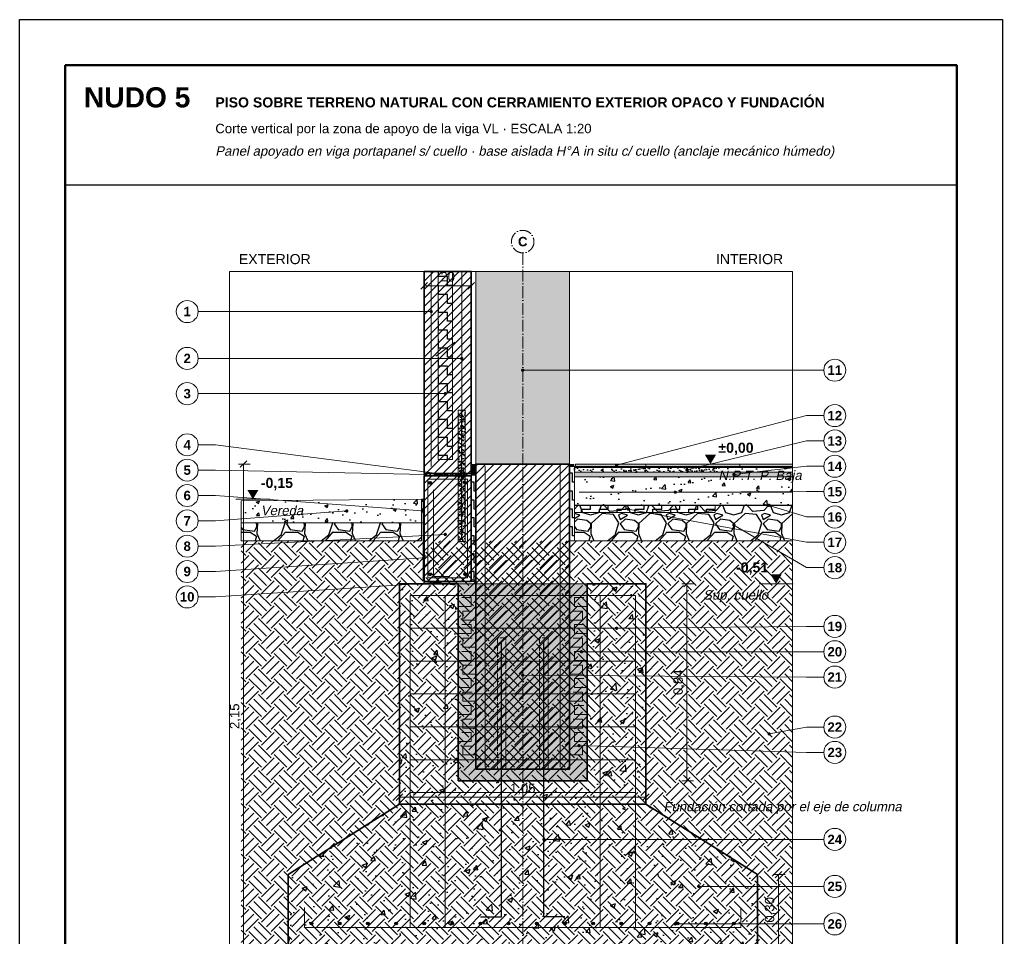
# Model space of a CAD drawing. Header units: millimetres. Extents: x 6 to 4194, y 6 to 5934.
# Drawn here: x 6 to 4194, y 2018 to 5934 of the extents above; entities that cross this region are included whole.
import ezdxf
from ezdxf.enums import TextEntityAlignment as Align

# ---------------------------------------------------------------- set-up
doc = ezdxf.new("R2010")
doc.units = ezdxf.units.MM
doc.header["$LTSCALE"] = 20
doc.linetypes.add('DASHDOT', pattern=[3.556, 2.54, -0.508, 0, -0.508])
doc.linetypes.add('DASHED', pattern=[1.524, 1.27, -0.254])
for name, color, linetype in [('A-AISLACION-EPS', 50, 'Continuous'), ('A-ARMADURAS', 14, 'Continuous'), ('A-BARRERAS-MEMBRANAS', 7, 'Continuous'), ('A-CONTORNOS', 7, 'Continuous'), ('A-GROUT', 251, 'Continuous'), ('A-HORMIGON-INSITU', 33, 'Continuous'), ('A-HORMIGON-PREMOLDEADO', 8, 'Continuous'), ('A-HORMIGON-SIMPLE', 9, 'Continuous'), ('A-MORTERO-CARPETAS', 252, 'Continuous'), ('A-NEOPRENO-SELLADORES', 7, 'Continuous'), ('A-PROYECCION-OCULTO', 8, 'DASHED'), ('A-SOLADOS', 31, 'Continuous'), ('A-TERRENO', 32, 'Continuous'), ('A-TOSCA', 42, 'Continuous'), ('A-VISTA', 8, 'Continuous'), ('X-COTAS', 3, 'Continuous'), ('X-EJES', 1, 'DASHDOT'), ('X-MARCO', 7, 'Continuous'), ('X-NIVELES', 7, 'Continuous'), ('X-REFERENCIAS', 1, 'Continuous'), ('X-TEXTOS', 7, 'Continuous')]:
    doc.layers.add(name, color=color, linetype=linetype)
doc.styles.add('ARIAL', font='arial.ttf')
doc.styles.add('ARIAL-B', font='arialbd.ttf')

msp = doc.modelspace()

# ---------------------------------------------------------------- hatches: boundary and pattern name
at = {"layer": 'A-AISLACION-EPS'}
h = msp.add_hatch(dxfattribs=at)
h.set_pattern_fill('ZIGZAG', color=256, scale=6, angle=90)
h.paths.add_polyline_path([(1790, 4860), (1790, 4060), (1850, 4060), (1850, 4860)])
h = msp.add_hatch(dxfattribs=at)
h.set_pattern_fill('ZIGZAG', color=256, scale=6, angle=90)
h.paths.add_polyline_path([(1930, 3713), (1950, 3713), (1950, 4030), (1930, 4030)])
h = msp.add_hatch(dxfattribs=at)
h.set_pattern_fill('ZIGZAG', color=256, scale=6, angle=90)
h.paths.add_polyline_path([(2350, 3713), (2370, 3713), (2370, 4030), (2350, 4030)])
h = msp.add_hatch(dxfattribs=at)
h.set_pattern_fill('ZIGZAG', color=256, scale=6, angle=90)
h.paths.add_polyline_path([(1718, 3790), (1726, 3790), (1726, 3890), (1718, 3890)])
h = msp.add_hatch(dxfattribs=at)
h.set_pattern_fill('ZIGZAG', color=256, scale=6)
h.paths.add_polyline_path([(2370, 3833), (2970, 3833), (2970, 3863), (2370, 3863)])
h = msp.add_hatch(dxfattribs=at)
h.set_pattern_fill('ZIGZAG', color=256, scale=6, angle=90)
h.paths.add_polyline_path([(1930, 3540), (1950, 3540), (1950, 3713), (1930, 3713)])
at = {"layer": 'A-ARMADURAS'}
h = msp.add_hatch(color=256, dxfattribs=at)
h.dxf.hatch_style = 1
h.paths.add_polyline_path([(1761, 3960), (1760.7, 3961.9), (1759.9, 3963.5), (1758.5, 3964.9), (1756.9, 3965.7), (1755, 3966), (1753.1, 3965.7), (1751.5, 3964.9), (1750.1, 3963.5), (1749.3, 3961.9), (1749, 3960), (1749.3, 3958.1), (1750.1, 3956.5), (1751.5, 3955.1), (1753.1, 3954.3), (1755, 3954), (1756.9, 3954.3), (1758.5, 3955.1), (1759.9, 3956.5), (1760.7, 3958.1)])
h = msp.add_hatch(color=256, dxfattribs=at)
h.dxf.hatch_style = 1
h.paths.add_polyline_path([(1911, 3960), (1910.7, 3961.9), (1909.9, 3963.5), (1908.5, 3964.9), (1906.9, 3965.7), (1905, 3966), (1903.1, 3965.7), (1901.5, 3964.9), (1900.1, 3963.5), (1899.3, 3961.9), (1899, 3960), (1899.3, 3958.1), (1900.1, 3956.5), (1901.5, 3955.1), (1903.1, 3954.3), (1905, 3954), (1906.9, 3954.3), (1908.5, 3955.1), (1909.9, 3956.5), (1910.7, 3958.1)])
h = msp.add_hatch(color=256, dxfattribs=at)
h.dxf.hatch_style = 1
h.paths.add_polyline_path([(1761, 3570), (1760.7, 3571.9), (1759.9, 3573.5), (1758.5, 3574.9), (1756.9, 3575.7), (1755, 3576), (1753.1, 3575.7), (1751.5, 3574.9), (1750.1, 3573.5), (1749.3, 3571.9), (1749, 3570), (1749.3, 3568.1), (1750.1, 3566.5), (1751.5, 3565.1), (1753.1, 3564.3), (1755, 3564), (1756.9, 3564.3), (1758.5, 3565.1), (1759.9, 3566.5), (1760.7, 3568.1)])
h = msp.add_hatch(color=256, dxfattribs=at)
h.dxf.hatch_style = 1
h.paths.add_polyline_path([(1911, 3570), (1910.7, 3571.9), (1909.9, 3573.5), (1908.5, 3574.9), (1906.9, 3575.7), (1905, 3576), (1903.1, 3575.7), (1901.5, 3574.9), (1900.1, 3573.5), (1899.3, 3571.9), (1899, 3570), (1899.3, 3568.1), (1900.1, 3566.5), (1901.5, 3565.1), (1903.1, 3564.3), (1905, 3564), (1906.9, 3564.3), (1908.5, 3565.1), (1909.9, 3566.5), (1910.7, 3568.1)])
h = msp.add_hatch(color=256, dxfattribs=at)
h.dxf.hatch_style = 1
h.paths.add_polyline_path([(1255.6, 2082), (1255.3, 2083.7), (1254.5, 2085.3), (1253.3, 2086.5), (1251.7, 2087.3), (1250, 2087.6), (1248.3, 2087.3), (1246.7, 2086.5), (1245.5, 2085.3), (1244.7, 2083.7), (1244.4, 2082), (1244.7, 2080.3), (1245.5, 2078.7), (1246.7, 2077.5), (1248.3, 2076.7), (1250, 2076.4), (1251.7, 2076.7), (1253.3, 2077.5), (1254.5, 2078.7), (1255.3, 2080.3)])
h = msp.add_hatch(color=256, dxfattribs=at)
h.dxf.hatch_style = 1
h.paths.add_polyline_path([(1375.6, 2082), (1375.3, 2083.7), (1374.5, 2085.3), (1373.3, 2086.5), (1371.7, 2087.3), (1370, 2087.6), (1368.3, 2087.3), (1366.7, 2086.5), (1365.5, 2085.3), (1364.7, 2083.7), (1364.4, 2082), (1364.7, 2080.3), (1365.5, 2078.7), (1366.7, 2077.5), (1368.3, 2076.7), (1370, 2076.4), (1371.7, 2076.7), (1373.3, 2077.5), (1374.5, 2078.7), (1375.3, 2080.3)])
h = msp.add_hatch(color=256, dxfattribs=at)
h.dxf.hatch_style = 1
h.paths.add_polyline_path([(1495.6, 2082), (1495.3, 2083.7), (1494.5, 2085.3), (1493.3, 2086.5), (1491.7, 2087.3), (1490, 2087.6), (1488.3, 2087.3), (1486.7, 2086.5), (1485.5, 2085.3), (1484.7, 2083.7), (1484.4, 2082), (1484.7, 2080.3), (1485.5, 2078.7), (1486.7, 2077.5), (1488.3, 2076.7), (1490, 2076.4), (1491.7, 2076.7), (1493.3, 2077.5), (1494.5, 2078.7), (1495.3, 2080.3)])
h = msp.add_hatch(color=256, dxfattribs=at)
h.dxf.hatch_style = 1
h.paths.add_polyline_path([(1615.6, 2082), (1615.3, 2083.7), (1614.5, 2085.3), (1613.3, 2086.5), (1611.7, 2087.3), (1610, 2087.6), (1608.3, 2087.3), (1606.7, 2086.5), (1605.5, 2085.3), (1604.7, 2083.7), (1604.4, 2082), (1604.7, 2080.3), (1605.5, 2078.7), (1606.7, 2077.5), (1608.3, 2076.7), (1610, 2076.4), (1611.7, 2076.7), (1613.3, 2077.5), (1614.5, 2078.7), (1615.3, 2080.3)])
h = msp.add_hatch(color=256, dxfattribs=at)
h.dxf.hatch_style = 1
h.paths.add_polyline_path([(1735.6, 2082), (1735.3, 2083.7), (1734.5, 2085.3), (1733.3, 2086.5), (1731.7, 2087.3), (1730, 2087.6), (1728.3, 2087.3), (1726.7, 2086.5), (1725.5, 2085.3), (1724.7, 2083.7), (1724.4, 2082), (1724.7, 2080.3), (1725.5, 2078.7), (1726.7, 2077.5), (1728.3, 2076.7), (1730, 2076.4), (1731.7, 2076.7), (1733.3, 2077.5), (1734.5, 2078.7), (1735.3, 2080.3)])
h = msp.add_hatch(color=256, dxfattribs=at)
h.dxf.hatch_style = 1
h.paths.add_polyline_path([(1855.6, 2082), (1855.3, 2083.7), (1854.5, 2085.3), (1853.3, 2086.5), (1851.7, 2087.3), (1850, 2087.6), (1848.3, 2087.3), (1846.7, 2086.5), (1845.5, 2085.3), (1844.7, 2083.7), (1844.4, 2082), (1844.7, 2080.3), (1845.5, 2078.7), (1846.7, 2077.5), (1848.3, 2076.7), (1850, 2076.4), (1851.7, 2076.7), (1853.3, 2077.5), (1854.5, 2078.7), (1855.3, 2080.3)])
h = msp.add_hatch(color=256, dxfattribs=at)
h.dxf.hatch_style = 1
h.paths.add_polyline_path([(1975.6, 2082), (1975.3, 2083.7), (1974.5, 2085.3), (1973.3, 2086.5), (1971.7, 2087.3), (1970, 2087.6), (1968.3, 2087.3), (1966.7, 2086.5), (1965.5, 2085.3), (1964.7, 2083.7), (1964.4, 2082), (1964.7, 2080.3), (1965.5, 2078.7), (1966.7, 2077.5), (1968.3, 2076.7), (1970, 2076.4), (1971.7, 2076.7), (1973.3, 2077.5), (1974.5, 2078.7), (1975.3, 2080.3)])
h = msp.add_hatch(color=256, dxfattribs=at)
h.dxf.hatch_style = 1
h.paths.add_polyline_path([(2095.6, 2082), (2095.3, 2083.7), (2094.5, 2085.3), (2093.3, 2086.5), (2091.7, 2087.3), (2090, 2087.6), (2088.3, 2087.3), (2086.7, 2086.5), (2085.5, 2085.3), (2084.7, 2083.7), (2084.4, 2082), (2084.7, 2080.3), (2085.5, 2078.7), (2086.7, 2077.5), (2088.3, 2076.7), (2090, 2076.4), (2091.7, 2076.7), (2093.3, 2077.5), (2094.5, 2078.7), (2095.3, 2080.3)])
h = msp.add_hatch(color=256, dxfattribs=at)
h.dxf.hatch_style = 1
h.paths.add_polyline_path([(2215.6, 2082), (2215.3, 2083.7), (2214.5, 2085.3), (2213.3, 2086.5), (2211.7, 2087.3), (2210, 2087.6), (2208.3, 2087.3), (2206.7, 2086.5), (2205.5, 2085.3), (2204.7, 2083.7), (2204.4, 2082), (2204.7, 2080.3), (2205.5, 2078.7), (2206.7, 2077.5), (2208.3, 2076.7), (2210, 2076.4), (2211.7, 2076.7), (2213.3, 2077.5), (2214.5, 2078.7), (2215.3, 2080.3)])
h = msp.add_hatch(color=256, dxfattribs=at)
h.dxf.hatch_style = 1
h.paths.add_polyline_path([(2335.6, 2082), (2335.3, 2083.7), (2334.5, 2085.3), (2333.3, 2086.5), (2331.7, 2087.3), (2330, 2087.6), (2328.3, 2087.3), (2326.7, 2086.5), (2325.5, 2085.3), (2324.7, 2083.7), (2324.4, 2082), (2324.7, 2080.3), (2325.5, 2078.7), (2326.7, 2077.5), (2328.3, 2076.7), (2330, 2076.4), (2331.7, 2076.7), (2333.3, 2077.5), (2334.5, 2078.7), (2335.3, 2080.3)])
h = msp.add_hatch(color=256, dxfattribs=at)
h.dxf.hatch_style = 1
h.paths.add_polyline_path([(2455.6, 2082), (2455.3, 2083.7), (2454.5, 2085.3), (2453.3, 2086.5), (2451.7, 2087.3), (2450, 2087.6), (2448.3, 2087.3), (2446.7, 2086.5), (2445.5, 2085.3), (2444.7, 2083.7), (2444.4, 2082), (2444.7, 2080.3), (2445.5, 2078.7), (2446.7, 2077.5), (2448.3, 2076.7), (2450, 2076.4), (2451.7, 2076.7), (2453.3, 2077.5), (2454.5, 2078.7), (2455.3, 2080.3)])
h = msp.add_hatch(color=256, dxfattribs=at)
h.dxf.hatch_style = 1
h.paths.add_polyline_path([(2575.6, 2082), (2575.3, 2083.7), (2574.5, 2085.3), (2573.3, 2086.5), (2571.7, 2087.3), (2570, 2087.6), (2568.3, 2087.3), (2566.7, 2086.5), (2565.5, 2085.3), (2564.7, 2083.7), (2564.4, 2082), (2564.7, 2080.3), (2565.5, 2078.7), (2566.7, 2077.5), (2568.3, 2076.7), (2570, 2076.4), (2571.7, 2076.7), (2573.3, 2077.5), (2574.5, 2078.7), (2575.3, 2080.3)])
h = msp.add_hatch(color=256, dxfattribs=at)
h.dxf.hatch_style = 1
h.paths.add_polyline_path([(2695.6, 2082), (2695.3, 2083.7), (2694.5, 2085.3), (2693.3, 2086.5), (2691.7, 2087.3), (2690, 2087.6), (2688.3, 2087.3), (2686.7, 2086.5), (2685.5, 2085.3), (2684.7, 2083.7), (2684.4, 2082), (2684.7, 2080.3), (2685.5, 2078.7), (2686.7, 2077.5), (2688.3, 2076.7), (2690, 2076.4), (2691.7, 2076.7), (2693.3, 2077.5), (2694.5, 2078.7), (2695.3, 2080.3)])
h = msp.add_hatch(color=256, dxfattribs=at)
h.dxf.hatch_style = 1
h.paths.add_polyline_path([(2815.6, 2082), (2815.3, 2083.7), (2814.5, 2085.3), (2813.3, 2086.5), (2811.7, 2087.3), (2810, 2087.6), (2808.3, 2087.3), (2806.7, 2086.5), (2805.5, 2085.3), (2804.7, 2083.7), (2804.4, 2082), (2804.7, 2080.3), (2805.5, 2078.7), (2806.7, 2077.5), (2808.3, 2076.7), (2810, 2076.4), (2811.7, 2076.7), (2813.3, 2077.5), (2814.5, 2078.7), (2815.3, 2080.3)])
h = msp.add_hatch(color=256, dxfattribs=at)
h.dxf.hatch_style = 1
h.paths.add_polyline_path([(2935.6, 2082), (2935.3, 2083.7), (2934.5, 2085.3), (2933.3, 2086.5), (2931.7, 2087.3), (2930, 2087.6), (2928.3, 2087.3), (2926.7, 2086.5), (2925.5, 2085.3), (2924.7, 2083.7), (2924.4, 2082), (2924.7, 2080.3), (2925.5, 2078.7), (2926.7, 2077.5), (2928.3, 2076.7), (2930, 2076.4), (2931.7, 2076.7), (2933.3, 2077.5), (2934.5, 2078.7), (2935.3, 2080.3)])
h = msp.add_hatch(color=256, dxfattribs=at)
h.dxf.hatch_style = 1
h.paths.add_polyline_path([(3055.6, 2082), (3055.3, 2083.7), (3054.5, 2085.3), (3053.3, 2086.5), (3051.7, 2087.3), (3050, 2087.6), (3048.3, 2087.3), (3046.7, 2086.5), (3045.5, 2085.3), (3044.7, 2083.7), (3044.4, 2082), (3044.7, 2080.3), (3045.5, 2078.7), (3046.7, 2077.5), (3048.3, 2076.7), (3050, 2076.4), (3051.7, 2076.7), (3053.3, 2077.5), (3054.5, 2078.7), (3055.3, 2080.3)])
at = {"layer": 'A-BARRERAS-MEMBRANAS', "true_color": 0x000000}
h = msp.add_hatch(color=18, dxfattribs=at)
h.dxf.hatch_style = 1
h.paths.add_polyline_path([(2370, 3863), (3300, 3863), (3300, 3865), (2370, 3865)])
at = {"layer": 'A-GROUT'}
h = msp.add_hatch(dxfattribs=at)
h.set_pattern_fill('AR-SAND', color=256, scale=0.4)
h.paths.add_polyline_path([(1875, 3710), (1905, 3710), (1905, 4270), (1875, 4270)])
h = msp.add_hatch(dxfattribs=at)
h.set_pattern_fill('AR-SAND', color=256, scale=0.4)
h.paths.add_polyline_path([(1875, 2690), (2425, 2690), (2425, 3530), (1875, 3530)])
at = {"layer": 'A-HORMIGON-INSITU'}
h = msp.add_hatch(dxfattribs=at)
h.set_pattern_fill('AR-CONC', color=256, scale=1.2)
h.paths.add_polyline_path([(1625, 2590), (2675, 2590), (2675, 3530), (2425, 3530), (2425, 2690), (1875, 2690), (1875, 3530), (1625, 3530)])
h = msp.add_hatch(dxfattribs=at)
h.set_pattern_fill('AR-CONC', color=256, scale=1.2)
h.paths.add_polyline_path([(1150, 1990), (3150, 1990), (3150, 2290), (2675, 2590), (1625, 2590), (1150, 2290)])
at = {"layer": 'A-HORMIGON-PREMOLDEADO'}
h = msp.add_hatch(dxfattribs=at)
h.set_pattern_fill('ANSI31', color=256, scale=8)
h.paths.add_polyline_path([(1730, 4860), (1730, 4000), (1930, 4000), (1930, 4860)])
h = msp.add_hatch(dxfattribs=at)
h.set_pattern_fill('ANSI31', color=256, scale=8)
h.paths.add_polyline_path([(1950, 2740), (2350, 2740), (2350, 4040), (1950, 4040)])
h = msp.add_hatch(dxfattribs=at)
h.set_pattern_fill('ANSI31', color=256, scale=8)
h.paths.add_polyline_path([(1730, 3540), (1930, 3540), (1930, 3990), (1730, 3990)])
at = {"layer": 'A-HORMIGON-SIMPLE'}
h = msp.add_hatch(dxfattribs=at)
h.set_pattern_fill('AR-CONC', color=256, scale=0.8)
h.paths.add_polyline_path([(2370, 3865), (3300, 3865), (3300, 3985), (2370, 3985)])
h = msp.add_hatch(dxfattribs=at)
h.set_pattern_fill('AR-CONC', color=256, scale=0.8)
h.paths.add_polyline_path([(950, 3790), (1718, 3790), (1718, 3890), (950, 3883)])
at = {"layer": 'A-MORTERO-CARPETAS'}
h = msp.add_hatch(dxfattribs=at)
h.set_pattern_fill('AR-SAND', color=256, scale=0.6)
h.paths.add_polyline_path([(2370, 4005), (3300, 4005), (3300, 4025), (2370, 4025)])
at = {"layer": 'A-MORTERO-CARPETAS', "true_color": 0x8d8d8d}
h = msp.add_hatch(color=252, dxfattribs=at)
h.dxf.hatch_style = 1
h.paths.add_polyline_path([(2375, 4025), (3300, 4025), (3300, 4030), (2375, 4030)])
at = {"layer": 'A-MORTERO-CARPETAS'}
h = msp.add_hatch(dxfattribs=at)
h.set_pattern_fill('AR-SAND', color=256, scale=0.6)
h.paths.add_polyline_path([(1730, 3990), (1930, 3990), (1930, 4000), (1730, 4000)])
h = msp.add_hatch(dxfattribs=at)
h.set_pattern_fill('AR-SAND', color=256, scale=0.4)
h.paths.add_polyline_path([(2370, 3985), (3300, 3985), (3300, 4005), (2370, 4005)])
at = {"layer": 'A-NEOPRENO-SELLADORES', "true_color": 0x111111}
h = msp.add_hatch(color=250, dxfattribs=at)
h.dxf.hatch_style = 1
h.paths.add_polyline_path([(1930, 3990), (1950, 3990), (1950, 4040), (1930, 4040)])
h = msp.add_hatch(color=250, dxfattribs=at)
h.dxf.hatch_style = 1
h.paths.add_polyline_path([(1930, 4030), (1950, 4030), (1950, 4040), (1930, 4040)])
h = msp.add_hatch(color=250, dxfattribs=at)
h.dxf.hatch_style = 1
h.paths.add_polyline_path([(2350, 4030), (2370, 4030), (2370, 4040), (2350, 4040)])
h = msp.add_hatch(color=250, dxfattribs=at)
h.dxf.hatch_style = 1
h.paths.add_polyline_path([(1730, 3990), (1744, 3990), (1744, 4000), (1730, 4000)])
h = msp.add_hatch(color=250, dxfattribs=at)
h.dxf.hatch_style = 1
h.paths.add_polyline_path([(1770, 3990), (1810, 3990), (1810, 4000), (1770, 4000)])
h = msp.add_hatch(color=250, dxfattribs=at)
h.dxf.hatch_style = 1
h.paths.add_polyline_path([(1718, 3878), (1726, 3878), (1726, 3890), (1718, 3890)])
h = msp.add_hatch(color=250, dxfattribs=at)
h.dxf.hatch_style = 1
h.paths.add_polyline_path([(1730, 3530), (1875, 3530), (1875, 3540), (1730, 3540)])
at = {"layer": 'A-SOLADOS', "true_color": 0xcdbb9c}
h = msp.add_hatch(color=9, dxfattribs=at)
h.dxf.hatch_style = 1
h.paths.add_polyline_path([(2375, 4030), (3300, 4030), (3300, 4040), (2375, 4040)])
at = {"layer": 'A-TERRENO'}
h = msp.add_hatch(dxfattribs=at)
h.set_pattern_fill('EARTH', color=256, scale=12, angle=45)
h.paths.add_polyline_path([(950, 1860), (3300, 1860), (3300, 3713), (950, 3713)])
at = {"layer": 'A-TOSCA'}
h = msp.add_hatch(dxfattribs=at)
h.set_pattern_fill('GRAVEL', color=256, scale=8)
h.paths.add_polyline_path([(2370, 3713), (3300, 3713), (3300, 3863), (2370, 3863)])
h = msp.add_hatch(dxfattribs=at)
h.set_pattern_fill('GRAVEL', color=256, scale=8)
h.paths.add_polyline_path([(950, 3713), (1718, 3713), (1718, 3790), (950, 3790)])
at = {"layer": 'A-VISTA', "true_color": 0xeceeef}
h = msp.add_hatch(color=7, dxfattribs=at)
h.dxf.hatch_style = 1
h.paths.add_polyline_path([(1950, 4860), (1950, 4040), (2350, 4040), (2350, 4860)])
at = {"layer": 'X-NIVELES'}
h = msp.add_hatch(color=7, dxfattribs=at)
h.dxf.hatch_style = 1
h.paths.add_polyline_path([(2950, 4040), (2926, 4080), (2974, 4080)])
h = msp.add_hatch(color=7, dxfattribs=at)
h.dxf.hatch_style = 1
h.paths.add_polyline_path([(1000, 3890), (976, 3930), (1024, 3930)])
h = msp.add_hatch(color=7, dxfattribs=at)
h.dxf.hatch_style = 1
h.paths.add_polyline_path([(3230, 3530), (3206, 3570), (3254, 3570)])
at = {"layer": 'X-REFERENCIAS'}
h = msp.add_hatch(color=7, dxfattribs=at)
h.dxf.hatch_style = 1
h.paths.add_polyline_path([(1767, 4690), (1766.7, 4692.2), (1765.7, 4694.1), (1764.1, 4695.7), (1762.2, 4696.7), (1760, 4697), (1757.8, 4696.7), (1755.9, 4695.7), (1754.3, 4694.1), (1753.3, 4692.2), (1753, 4690), (1753.3, 4687.8), (1754.3, 4685.9), (1755.9, 4684.3), (1757.8, 4683.3), (1760, 4683), (1762.2, 4683.3), (1764.1, 4684.3), (1765.7, 4685.9), (1766.7, 4687.8)])
h = msp.add_hatch(color=7, dxfattribs=at)
h.dxf.hatch_style = 1
h.paths.add_polyline_path([(1897, 4490), (1896.7, 4492.2), (1895.7, 4494.1), (1894.1, 4495.7), (1892.2, 4496.7), (1890, 4497), (1887.8, 4496.7), (1885.9, 4495.7), (1884.3, 4494.1), (1883.3, 4492.2), (1883, 4490), (1883.3, 4487.8), (1884.3, 4485.9), (1885.9, 4484.3), (1887.8, 4483.3), (1890, 4483), (1892.2, 4483.3), (1894.1, 4484.3), (1895.7, 4485.9), (1896.7, 4487.8)])
h = msp.add_hatch(color=7, dxfattribs=at)
h.dxf.hatch_style = 1
h.paths.add_polyline_path([(2157, 4440), (2156.7, 4442.2), (2155.7, 4444.1), (2154.1, 4445.7), (2152.2, 4446.7), (2150, 4447), (2147.8, 4446.7), (2145.9, 4445.7), (2144.3, 4444.1), (2143.3, 4442.2), (2143, 4440), (2143.3, 4437.8), (2144.3, 4435.9), (2145.9, 4434.3), (2147.8, 4433.3), (2150, 4433), (2152.2, 4433.3), (2154.1, 4434.3), (2155.7, 4435.9), (2156.7, 4437.8)])
h = msp.add_hatch(color=7, dxfattribs=at)
h.dxf.hatch_style = 1
h.paths.add_polyline_path([(1827, 4340), (1826.7, 4342.2), (1825.7, 4344.1), (1824.1, 4345.7), (1822.2, 4346.7), (1820, 4347), (1817.8, 4346.7), (1815.9, 4345.7), (1814.3, 4344.1), (1813.3, 4342.2), (1813, 4340), (1813.3, 4337.8), (1814.3, 4335.9), (1815.9, 4334.3), (1817.8, 4333.3), (1820, 4333), (1822.2, 4333.3), (1824.1, 4334.3), (1825.7, 4335.9), (1826.7, 4337.8)])
h = msp.add_hatch(color=7, dxfattribs=at)
h.dxf.hatch_style = 1
h.paths.add_polyline_path([(2557, 4035), (2556.7, 4037.2), (2555.7, 4039.1), (2554.1, 4040.7), (2552.2, 4041.7), (2550, 4042), (2547.8, 4041.7), (2545.9, 4040.7), (2544.3, 4039.1), (2543.3, 4037.2), (2543, 4035), (2543.3, 4032.8), (2544.3, 4030.9), (2545.9, 4029.3), (2547.8, 4028.3), (2550, 4028), (2552.2, 4028.3), (2554.1, 4029.3), (2555.7, 4030.9), (2556.7, 4032.8)])
h = msp.add_hatch(color=7, dxfattribs=at)
h.dxf.hatch_style = 1
h.paths.add_polyline_path([(2857, 4015), (2856.7, 4017.2), (2855.7, 4019.1), (2854.1, 4020.7), (2852.2, 4021.7), (2850, 4022), (2847.8, 4021.7), (2845.9, 4020.7), (2844.3, 4019.1), (2843.3, 4017.2), (2843, 4015), (2843.3, 4012.8), (2844.3, 4010.9), (2845.9, 4009.3), (2847.8, 4008.3), (2850, 4008), (2852.2, 4008.3), (2854.1, 4009.3), (2855.7, 4010.9), (2856.7, 4012.8)])
h = msp.add_hatch(color=7, dxfattribs=at)
h.dxf.hatch_style = 1
h.paths.add_polyline_path([(1744, 3995), (1743.7, 3997.2), (1742.7, 3999.1), (1741.1, 4000.7), (1739.2, 4001.7), (1737, 4002), (1734.8, 4001.7), (1732.9, 4000.7), (1731.3, 3999.1), (1730.3, 3997.2), (1730, 3995), (1730.3, 3992.8), (1731.3, 3990.9), (1732.9, 3989.3), (1734.8, 3988.3), (1737, 3988), (1739.2, 3988.3), (1741.1, 3989.3), (1742.7, 3990.9), (1743.7, 3992.8)])
h = msp.add_hatch(color=7, dxfattribs=at)
h.dxf.hatch_style = 1
h.paths.add_polyline_path([(1827, 3995), (1826.7, 3997.2), (1825.7, 3999.1), (1824.1, 4000.7), (1822.2, 4001.7), (1820, 4002), (1817.8, 4001.7), (1815.9, 4000.7), (1814.3, 3999.1), (1813.3, 3997.2), (1813, 3995), (1813.3, 3992.8), (1814.3, 3990.9), (1815.9, 3989.3), (1817.8, 3988.3), (1820, 3988), (1822.2, 3988.3), (1824.1, 3989.3), (1825.7, 3990.9), (1826.7, 3992.8)])
h = msp.add_hatch(color=7, dxfattribs=at)
h.dxf.hatch_style = 1
h.paths.add_polyline_path([(3057, 3995), (3056.7, 3997.2), (3055.7, 3999.1), (3054.1, 4000.7), (3052.2, 4001.7), (3050, 4002), (3047.8, 4001.7), (3045.9, 4000.7), (3044.3, 3999.1), (3043.3, 3997.2), (3043, 3995), (3043.3, 3992.8), (3044.3, 3990.9), (3045.9, 3989.3), (3047.8, 3988.3), (3050, 3988), (3052.2, 3988.3), (3054.1, 3989.3), (3055.7, 3990.9), (3056.7, 3992.8)])
h = msp.add_hatch(color=7, dxfattribs=at)
h.dxf.hatch_style = 1
h.paths.add_polyline_path([(2807, 3920), (2806.7, 3922.2), (2805.7, 3924.1), (2804.1, 3925.7), (2802.2, 3926.7), (2800, 3927), (2797.8, 3926.7), (2795.9, 3925.7), (2794.3, 3924.1), (2793.3, 3922.2), (2793, 3920), (2793.3, 3917.8), (2794.3, 3915.9), (2795.9, 3914.3), (2797.8, 3913.3), (2800, 3913), (2802.2, 3913.3), (2804.1, 3914.3), (2805.7, 3915.9), (2806.7, 3917.8)])
h = msp.add_hatch(color=7, dxfattribs=at)
h.dxf.hatch_style = 1
h.paths.add_polyline_path([(2607, 3848), (2606.7, 3850.2), (2605.7, 3852.1), (2604.1, 3853.7), (2602.2, 3854.7), (2600, 3855), (2597.8, 3854.7), (2595.9, 3853.7), (2594.3, 3852.1), (2593.3, 3850.2), (2593, 3848), (2593.3, 3845.8), (2594.3, 3843.9), (2595.9, 3842.3), (2597.8, 3841.3), (2600, 3841), (2602.2, 3841.3), (2604.1, 3842.3), (2605.7, 3843.9), (2606.7, 3845.8)])
h = msp.add_hatch(color=7, dxfattribs=at)
h.dxf.hatch_style = 1
h.paths.add_polyline_path([(3207, 3864), (3206.7, 3866.2), (3205.7, 3868.1), (3204.1, 3869.7), (3202.2, 3870.7), (3200, 3871), (3197.8, 3870.7), (3195.9, 3869.7), (3194.3, 3868.1), (3193.3, 3866.2), (3193, 3864), (3193.3, 3861.8), (3194.3, 3859.9), (3195.9, 3858.3), (3197.8, 3857.3), (3200, 3857), (3202.2, 3857.3), (3204.1, 3858.3), (3205.7, 3859.9), (3206.7, 3861.8)])
h = msp.add_hatch(color=7, dxfattribs=at)
h.dxf.hatch_style = 1
h.paths.add_polyline_path([(1407, 3840), (1406.7, 3842.2), (1405.7, 3844.1), (1404.1, 3845.7), (1402.2, 3846.7), (1400, 3847), (1397.8, 3846.7), (1395.9, 3845.7), (1394.3, 3844.1), (1393.3, 3842.2), (1393, 3840), (1393.3, 3837.8), (1394.3, 3835.9), (1395.9, 3834.3), (1397.8, 3833.3), (1400, 3833), (1402.2, 3833.3), (1404.1, 3834.3), (1405.7, 3835.9), (1406.7, 3837.8)])
h = msp.add_hatch(color=7, dxfattribs=at)
h.dxf.hatch_style = 1
h.paths.add_polyline_path([(1729, 3840), (1728.7, 3842.2), (1727.7, 3844.1), (1726.1, 3845.7), (1724.2, 3846.7), (1722, 3847), (1719.8, 3846.7), (1717.9, 3845.7), (1716.3, 3844.1), (1715.3, 3842.2), (1715, 3840), (1715.3, 3837.8), (1716.3, 3835.9), (1717.9, 3834.3), (1719.8, 3833.3), (1722, 3833), (1724.2, 3833.3), (1726.1, 3834.3), (1727.7, 3835.9), (1728.7, 3837.8)])
h = msp.add_hatch(color=7, dxfattribs=at)
h.dxf.hatch_style = 1
h.paths.add_polyline_path([(3057, 3780), (3056.7, 3782.2), (3055.7, 3784.1), (3054.1, 3785.7), (3052.2, 3786.7), (3050, 3787), (3047.8, 3786.7), (3045.9, 3785.7), (3044.3, 3784.1), (3043.3, 3782.2), (3043, 3780), (3043.3, 3777.8), (3044.3, 3775.9), (3045.9, 3774.3), (3047.8, 3773.3), (3050, 3773), (3052.2, 3773.3), (3054.1, 3774.3), (3055.7, 3775.9), (3056.7, 3777.8)])
h = msp.add_hatch(color=7, dxfattribs=at)
h.dxf.hatch_style = 1
h.paths.add_polyline_path([(1827, 3740), (1826.7, 3742.2), (1825.7, 3744.1), (1824.1, 3745.7), (1822.2, 3746.7), (1820, 3747), (1817.8, 3746.7), (1815.9, 3745.7), (1814.3, 3744.1), (1813.3, 3742.2), (1813, 3740), (1813.3, 3737.8), (1814.3, 3735.9), (1815.9, 3734.3), (1817.8, 3733.3), (1820, 3733), (1822.2, 3733.3), (1824.1, 3734.3), (1825.7, 3735.9), (1826.7, 3737.8)])
h = msp.add_hatch(color=7, dxfattribs=at)
h.dxf.hatch_style = 1
h.paths.add_polyline_path([(1735, 3640), (1734.7, 3642.2), (1733.7, 3644.1), (1732.1, 3645.7), (1730.2, 3646.7), (1728, 3647), (1725.8, 3646.7), (1723.9, 3645.7), (1722.3, 3644.1), (1721.3, 3642.2), (1721, 3640), (1721.3, 3637.8), (1722.3, 3635.9), (1723.9, 3634.3), (1725.8, 3633.3), (1728, 3633), (1730.2, 3633.3), (1732.1, 3634.3), (1733.7, 3635.9), (1734.7, 3637.8)])
h = msp.add_hatch(color=7, dxfattribs=at)
h.dxf.hatch_style = 1
h.paths.add_polyline_path([(1797, 3535), (1796.7, 3537.2), (1795.7, 3539.1), (1794.1, 3540.7), (1792.2, 3541.7), (1790, 3542), (1787.8, 3541.7), (1785.9, 3540.7), (1784.3, 3539.1), (1783.3, 3537.2), (1783, 3535), (1783.3, 3532.8), (1784.3, 3530.9), (1785.9, 3529.3), (1787.8, 3528.3), (1790, 3528), (1792.2, 3528.3), (1794.1, 3529.3), (1795.7, 3530.9), (1796.7, 3532.8)])
h = msp.add_hatch(color=7, dxfattribs=at)
h.dxf.hatch_style = 1
h.paths.add_polyline_path([(2557, 3340), (2556.7, 3342.2), (2555.7, 3344.1), (2554.1, 3345.7), (2552.2, 3346.7), (2550, 3347), (2547.8, 3346.7), (2545.9, 3345.7), (2544.3, 3344.1), (2543.3, 3342.2), (2543, 3340), (2543.3, 3337.8), (2544.3, 3335.9), (2545.9, 3334.3), (2547.8, 3333.3), (2550, 3333), (2552.2, 3333.3), (2554.1, 3334.3), (2555.7, 3335.9), (2556.7, 3337.8)])
h = msp.add_hatch(color=7, dxfattribs=at)
h.dxf.hatch_style = 1
h.paths.add_polyline_path([(2407, 3240), (2406.7, 3242.2), (2405.7, 3244.1), (2404.1, 3245.7), (2402.2, 3246.7), (2400, 3247), (2397.8, 3246.7), (2395.9, 3245.7), (2394.3, 3244.1), (2393.3, 3242.2), (2393, 3240), (2393.3, 3237.8), (2394.3, 3235.9), (2395.9, 3234.3), (2397.8, 3233.3), (2400, 3233), (2402.2, 3233.3), (2404.1, 3234.3), (2405.7, 3235.9), (2406.7, 3237.8)])
h = msp.add_hatch(color=7, dxfattribs=at)
h.dxf.hatch_style = 1
h.paths.add_polyline_path([(2157, 3140), (2156.7, 3142.2), (2155.7, 3144.1), (2154.1, 3145.7), (2152.2, 3146.7), (2150, 3147), (2147.8, 3146.7), (2145.9, 3145.7), (2144.3, 3144.1), (2143.3, 3142.2), (2143, 3140), (2143.3, 3137.8), (2144.3, 3135.9), (2145.9, 3134.3), (2147.8, 3133.3), (2150, 3133), (2152.2, 3133.3), (2154.1, 3134.3), (2155.7, 3135.9), (2156.7, 3137.8)])
h = msp.add_hatch(color=7, dxfattribs=at)
h.dxf.hatch_style = 1
h.paths.add_polyline_path([(3207, 2890), (3206.7, 2892.2), (3205.7, 2894.1), (3204.1, 2895.7), (3202.2, 2896.7), (3200, 2897), (3197.8, 2896.7), (3195.9, 2895.7), (3194.3, 2894.1), (3193.3, 2892.2), (3193, 2890), (3193.3, 2887.8), (3194.3, 2885.9), (3195.9, 2884.3), (3197.8, 2883.3), (3200, 2883), (3202.2, 2883.3), (3204.1, 2884.3), (3205.7, 2885.9), (3206.7, 2887.8)])
h = msp.add_hatch(color=7, dxfattribs=at)
h.dxf.hatch_style = 1
h.paths.add_polyline_path([(2397, 2840), (2396.7, 2842.2), (2395.7, 2844.1), (2394.1, 2845.7), (2392.2, 2846.7), (2390, 2847), (2387.8, 2846.7), (2385.9, 2845.7), (2384.3, 2844.1), (2383.3, 2842.2), (2383, 2840), (2383.3, 2837.8), (2384.3, 2835.9), (2385.9, 2834.3), (2387.8, 2833.3), (2390, 2833), (2392.2, 2833.3), (2394.1, 2834.3), (2395.7, 2835.9), (2396.7, 2837.8)])
h = msp.add_hatch(color=7, dxfattribs=at)
h.dxf.hatch_style = 1
h.paths.add_polyline_path([(2247, 2440), (2246.7, 2442.2), (2245.7, 2444.1), (2244.1, 2445.7), (2242.2, 2446.7), (2240, 2447), (2237.8, 2446.7), (2235.9, 2445.7), (2234.3, 2444.1), (2233.3, 2442.2), (2233, 2440), (2233.3, 2437.8), (2234.3, 2435.9), (2235.9, 2434.3), (2237.8, 2433.3), (2240, 2433), (2242.2, 2433.3), (2244.1, 2434.3), (2245.7, 2435.9), (2246.7, 2437.8)])
h = msp.add_hatch(color=7, dxfattribs=at)
h.dxf.hatch_style = 1
h.paths.add_polyline_path([(2907, 2240), (2906.7, 2242.2), (2905.7, 2244.1), (2904.1, 2245.7), (2902.2, 2246.7), (2900, 2247), (2897.8, 2246.7), (2895.9, 2245.7), (2894.3, 2244.1), (2893.3, 2242.2), (2893, 2240), (2893.3, 2237.8), (2894.3, 2235.9), (2895.9, 2234.3), (2897.8, 2233.3), (2900, 2233), (2902.2, 2233.3), (2904.1, 2234.3), (2905.7, 2235.9), (2906.7, 2237.8)])
h = msp.add_hatch(color=7, dxfattribs=at)
h.dxf.hatch_style = 1
h.paths.add_polyline_path([(2807, 2080), (2806.7, 2082.2), (2805.7, 2084.1), (2804.1, 2085.7), (2802.2, 2086.7), (2800, 2087), (2797.8, 2086.7), (2795.9, 2085.7), (2794.3, 2084.1), (2793.3, 2082.2), (2793, 2080), (2793.3, 2077.8), (2794.3, 2075.9), (2795.9, 2074.3), (2797.8, 2073.3), (2800, 2073), (2802.2, 2073.3), (2804.1, 2074.3), (2805.7, 2075.9), (2806.7, 2077.8)])

# ---------------------------------------------------------------- linework, layer by layer
at = {"layer": 'A-ARMADURAS', "lineweight": 13}
for points in [[(1760, 4030), (1760, 4860)], [(1890, 4030), (1890, 4860)], [(1990, 2750), (1990, 4030)], [(2310, 2750), (2310, 4030)], [(1745, 3555), (1915, 3555), (1915, 3975), (1745, 3975), (1745, 3555)], [(2390, 3920), (3300, 3920)], [(1670, 3480), (2630, 3480)], [(1670, 3340), (2630, 3340)], [(1670, 3200), (2630, 3200)], [(1670, 3060), (2630, 3060)], [(1670, 2920), (2630, 2920)], [(1670, 2780), (2630, 2780)], [(1670, 2640), (2630, 2640)]]:
    msp.add_lwpolyline(points, dxfattribs=at)
at = {"layer": 'A-ARMADURAS', "lineweight": 20}
for points in [[(1770, 3930), (1770, 3560), (1840, 3560)], [(1220, 2150), (1220, 2065), (3080, 2065), (3080, 2150)]]:
    msp.add_lwpolyline(points, dxfattribs=at)
at = {"layer": 'A-ARMADURAS', "lineweight": 18}
for points in [[(1710, 2065), (1670, 2065), (1670, 3480)], [(1860, 2065), (1820, 2065), (1820, 3480)], [(2440, 2065), (2480, 2065), (2480, 3480)], [(2590, 2065), (2630, 2065), (2630, 3480)], [(1875, 3433), (1930, 3433), (1930, 3471), (1890, 3471)], [(2425, 3433), (2370, 3433), (2370, 3471), (2410, 3471)], [(1950, 3375), (1895, 3375), (1895, 3413), (1935, 3413)], [(2350, 3375), (2405, 3375), (2405, 3413), (2365, 3413)], [(1875, 3318), (1930, 3318), (1930, 3356), (1890, 3356)], [(2425, 3318), (2370, 3318), (2370, 3356), (2410, 3356)], [(1950, 3260), (1895, 3260), (1895, 3298), (1935, 3298)], [(2350, 3260), (2405, 3260), (2405, 3298), (2365, 3298)], [(1875, 3203), (1930, 3203), (1930, 3241), (1890, 3241)], [(2425, 3203), (2370, 3203), (2370, 3241), (2410, 3241)], [(1950, 3145), (1895, 3145), (1895, 3183), (1935, 3183)], [(2350, 3145), (2405, 3145), (2405, 3183), (2365, 3183)], [(1875, 3088), (1930, 3088), (1930, 3126), (1890, 3126)], [(2425, 3088), (2370, 3088), (2370, 3126), (2410, 3126)], [(1950, 3030), (1895, 3030), (1895, 3068), (1935, 3068)], [(2350, 3030), (2405, 3030), (2405, 3068), (2365, 3068)], [(1875, 2973), (1930, 2973), (1930, 3011), (1890, 3011)], [(2425, 2973), (2370, 2973), (2370, 3011), (2410, 3011)], [(1950, 2915), (1895, 2915), (1895, 2953), (1935, 2953)], [(2350, 2915), (2405, 2915), (2405, 2953), (2365, 2953)], [(1875, 2858), (1930, 2858), (1930, 2896), (1890, 2896)], [(2425, 2858), (2370, 2858), (2370, 2896), (2410, 2896)], [(1950, 2800), (1895, 2800), (1895, 2838), (1935, 2838)], [(2350, 2800), (2405, 2800), (2405, 2838), (2365, 2838)]]:
    msp.add_lwpolyline(points, dxfattribs=at)
at = {"layer": 'A-ARMADURAS', "lineweight": 30}
for points in [[(1970, 2110), (2060, 2110), (2060, 3280)], [(2330, 2110), (2240, 2110), (2240, 3280)]]:
    msp.add_lwpolyline(points, dxfattribs=at)
at = {"layer": 'A-ARMADURAS'}
for centre, radius in [((1755, 3960), 6), ((1905, 3960), 6), ((1755, 3570), 6), ((1905, 3570), 6), ((1250, 2082), 5.6), ((1370, 2082), 5.6), ((1490, 2082), 5.6), ((1610, 2082), 5.6), ((1730, 2082), 5.6), ((1850, 2082), 5.6), ((1970, 2082), 5.6), ((2090, 2082), 5.6), ((2210, 2082), 5.6), ((2330, 2082), 5.6), ((2450, 2082), 5.6), ((2570, 2082), 5.6), ((2690, 2082), 5.6), ((2810, 2082), 5.6), ((2930, 2082), 5.6), ((3050, 2082), 5.6)]:
    msp.add_circle(centre, radius, dxfattribs=at)
at = {"layer": 'A-CONTORNOS', "lineweight": 35}
for points in [[(1730, 4860), (1730, 4000), (1930, 4000), (1930, 4860)], [(1950, 2740), (2350, 2740), (2350, 4040), (1950, 4040)], [(1730, 3540), (1930, 3540), (1930, 3990), (1730, 3990)], [(1625, 2590), (2675, 2590), (2675, 3530), (2425, 3530), (2425, 2690), (1875, 2690), (1875, 3530), (1625, 3530)], [(1150, 1990), (3150, 1990), (3150, 2290), (2675, 2590), (1625, 2590), (1150, 2290)]]:
    msp.add_lwpolyline(points, close=True, dxfattribs=at)
at = {"layer": 'A-CONTORNOS', "lineweight": 13}
for points in [[(1790, 4860), (1790, 4060), (1850, 4060), (1850, 4860)], [(1875, 3710), (1905, 3710), (1905, 4270), (1875, 4270)], [(1718, 3790), (1726, 3790), (1726, 3890), (1718, 3890)], [(2370, 3833), (2970, 3833), (2970, 3863), (2370, 3863)]]:
    msp.add_lwpolyline(points, close=True, dxfattribs=at)
at = {"layer": 'A-CONTORNOS', "lineweight": 18}
for points in [[(1780, 4500), (1860, 4560)], [(950, 3713), (1636, 3713)]]:
    msp.add_lwpolyline(points, dxfattribs=at)
at = {"layer": 'A-CONTORNOS', "lineweight": 30}
msp.add_lwpolyline([(1890, 3720), (1890, 4260)], dxfattribs=at)
at = {"layer": 'A-CONTORNOS', "lineweight": 18}
for points in [[(1930, 3713), (1950, 3713), (1950, 4030), (1930, 4030)], [(2350, 3713), (2370, 3713), (2370, 4030), (2350, 4030)], [(2370, 4005), (3300, 4005), (3300, 4025), (2370, 4025)], [(2375, 4030), (3300, 4030), (3300, 4040), (2375, 4040)], [(1730, 3990), (1930, 3990), (1930, 4000), (1730, 4000)], [(2370, 3985), (3300, 3985), (3300, 4005), (2370, 4005)], [(2370, 3865), (3300, 3865), (3300, 3985), (2370, 3985)], [(950, 3790), (1718, 3790), (1718, 3890), (950, 3883)], [(2370, 3713), (3300, 3713), (3300, 3863), (2370, 3863)], [(950, 3713), (1718, 3713), (1718, 3790), (950, 3790)], [(1930, 3540), (1950, 3540), (1950, 3713), (1930, 3713)], [(1875, 2690), (2425, 2690), (2425, 3530), (1875, 3530)]]:
    msp.add_lwpolyline(points, close=True, dxfattribs=at)
at = {"layer": 'A-CONTORNOS', "lineweight": 13}
for points in [[(2675, 4030), (2675, 4040)], [(3075, 4030), (3075, 4040)]]:
    msp.add_lwpolyline(points, dxfattribs=at)
at = {"layer": 'A-CONTORNOS', "lineweight": 50}
msp.add_lwpolyline([(1728, 3540), (1728, 3880)], dxfattribs=at)
at = {"layer": 'A-PROYECCION-OCULTO', "lineweight": 13}
for points in [[(2042, 2740), (2078, 2740), (2078, 3300), (2042, 3300)], [(2222, 2740), (2258, 2740), (2258, 3300), (2222, 3300)]]:
    msp.add_lwpolyline(points, close=True, dxfattribs=at)
at = {"layer": 'A-VISTA', "lineweight": 13}
msp.add_lwpolyline([(1950, 4860), (1950, 4040), (2350, 4040), (2350, 4860)], close=True, dxfattribs=at)
at = {"layer": 'X-COTAS', "lineweight": 13}
for points in [[(1730, 4822), (1730, 4778)], [(1930, 4822), (1930, 4778)], [(1730, 4800), (1930, 4800)], [(938, 4040), (988, 4040)], [(960, 1890), (960, 4040)], [(2828, 3530), (2878, 3530)], [(2850, 2690), (2850, 3530)], [(2828, 2690), (2878, 2690)], [(1625, 2642), (1625, 2598)], [(2675, 2642), (2675, 2598)], [(1625, 2620), (2675, 2620)], [(3218, 2290), (3268, 2290)], [(3240, 1990), (3240, 2290)]]:
    msp.add_lwpolyline(points, dxfattribs=at)
at = {"layer": 'X-COTAS', "lineweight": 25}
for points in [[(1716, 4786), (1744, 4814)], [(1916, 4786), (1944, 4814)], [(946, 4026), (974, 4054)], [(2836, 3516), (2864, 3544)], [(2836, 2676), (2864, 2704)], [(1611, 2606), (1639, 2634)], [(2661, 2606), (2689, 2634)], [(3226, 2276), (3254, 2304)]]:
    msp.add_lwpolyline(points, dxfattribs=at)
at = {"layer": 'X-EJES', "color": 12, "lineweight": 13, "true_color": 0xcc0000}
msp.add_lwpolyline([(2150, 4940), (2150, 1840)], dxfattribs=at)
at = {"layer": 'X-EJES', "color": 12, "lineweight": 18, "true_color": 0xcc0000}
msp.add_circle((2150, 4988), 48, dxfattribs=at)
at = {"layer": 'X-MARCO', "lineweight": 30}
msp.add_lwpolyline([(6, 5934), (4194, 5934), (4194, 6), (6, 6)], close=True, dxfattribs=at)
at = {"layer": 'X-MARCO', "lineweight": 50}
msp.add_lwpolyline([(200, 5740), (4000, 5740), (4000, 200), (200, 200)], close=True, dxfattribs=at)
at = {"layer": 'X-NIVELES', "lineweight": 13}
for points in [[(2878, 4040), (3022, 4040)], [(928, 3890), (1072, 3890)], [(3158, 3530), (3302, 3530)]]:
    msp.add_lwpolyline(points, dxfattribs=at)
at = {"layer": 'X-REFERENCIAS', "lineweight": 13}
for points in [[(1760, 4690), (840, 4690), (767, 4690)], [(1890, 4490), (840, 4490), (767, 4490)], [(2150, 4440), (3360, 4440), (3433, 4440)], [(1820, 4340), (840, 4340), (767, 4340)], [(2550, 4035), (3360, 4246.4), (3433, 4246.4)], [(1820, 3995), (840, 4121.9), (767, 4121.9)], [(2850, 4015), (3360, 4138.4), (3433, 4138.4)], [(3050, 3995), (3360, 4030.4), (3433, 4030.4)], [(1737, 3995), (840, 4013.9), (767, 4013.9)], [(1722, 3840), (840, 3905.9), (767, 3905.9)], [(2800, 3920), (3360, 3922.4), (3433, 3922.4)], [(3200, 3864), (3360, 3814.4), (3433, 3814.4)], [(1400, 3840), (840, 3797.9), (767, 3797.9)], [(2600, 3848), (3360, 3706.4), (3433, 3706.4)], [(3050, 3780), (3360, 3598.4), (3433, 3598.4)], [(1820, 3740), (840, 3689.9), (767, 3689.9)], [(1728, 3640), (840, 3581.9), (767, 3581.9)], [(1790, 3535), (840, 3473.9), (767, 3473.9)], [(2550, 3340), (3360, 3348), (3433, 3348)], [(2400, 3240), (3360, 3240), (3433, 3240)], [(2150, 3140), (3360, 3132), (3433, 3132)], [(3200, 2890), (3360, 2919), (3433, 2919)], [(2390, 2840), (3360, 2811), (3433, 2811)], [(2240, 2440), (3360, 2440), (3433, 2440)], [(2900, 2240), (3360, 2240), (3433, 2240)], [(2800, 2080), (3360, 2080), (3433, 2080)]]:
    msp.add_lwpolyline(points, dxfattribs=at)
at = {"layer": 'X-REFERENCIAS', "lineweight": 18}
for centre in [(720, 4690), (720, 4490), (3480, 4440), (720, 4340), (3480, 4246.4), (720, 4121.9), (3480, 4138.4), (3480, 4030.4), (720, 4013.9), (720, 3905.9), (3480, 3922.4), (3480, 3814.4), (720, 3797.9), (720, 3689.9), (3480, 3706.4), (3480, 3598.4), (720, 3581.9), (720, 3473.9), (3480, 3348), (3480, 3240), (3480, 3132), (3480, 2919), (3480, 2811), (3480, 2440), (3480, 2240), (3480, 2080)]:
    msp.add_circle(centre, 47, dxfattribs=at)
at = {"layer": 'X-TEXTOS', "lineweight": 25}
msp.add_lwpolyline([(200, 5230), (4000, 5230)], dxfattribs=at)
at = {"layer": 'X-TEXTOS', "lineweight": 13}
msp.add_lwpolyline([(900, 4860), (3300, 4860), (3300, 1840), (900, 1840)], close=True, dxfattribs=at)

# ---------------------------------------------------------------- texts
at = {"layer": 'X-COTAS', "style": 'ARIAL'}
for s, p in [('20', (1830, 4818)), ('1,05', (2150, 2638))]:
    msp.add_text(s, height=40.1, dxfattribs=at).set_placement(p, align=Align.CENTER)
for s, p in [('0,84', (2832, 3110)), ('2,15', (942, 2965)), ('0,30', (3222, 2140))]:
    msp.add_text(s, height=40.1, rotation=90, dxfattribs=at).set_placement(p, align=Align.CENTER)
at = {"layer": 'X-EJES', "color": 12, "true_color": 0xcc0000, "style": 'ARIAL-B'}
msp.add_text('C', height=40.1, dxfattribs=at).set_placement((2150, 4968), align=Align.CENTER)
at = {"layer": 'X-NIVELES', "style": 'ARIAL-B'}
for s, p in [('±0,00', (2984, 4088)), ('-0,15', (1034, 3938))]:
    msp.add_text(s, height=42.96, dxfattribs=at).set_placement(p)
at = {"layer": 'X-NIVELES', "style": 'ARIAL', "oblique": 12}
for s, height, p in [('N.P.T. P. Baja', 40.096, (2984, 3972)), ('Vereda', 40.1, (1034, 3822))]:
    msp.add_text(s, height=height, dxfattribs=at).set_placement(p)
at = {"layer": 'X-NIVELES', "style": 'ARIAL-B'}
msp.add_text('-0,51', height=42.96, dxfattribs=at).set_placement((3196, 3578), align=Align.RIGHT)
at = {"layer": 'X-NIVELES', "style": 'ARIAL', "oblique": 12}
msp.add_text('Sup. cuello', height=40.096, dxfattribs=at).set_placement((3196, 3462), align=Align.RIGHT)
at = {"layer": 'X-REFERENCIAS', "style": 'ARIAL-B'}
for s, p in [('1', (720, 4670)), ('2', (720, 4470)), ('11', (3480, 4420)), ('3', (720, 4320)), ('12', (3480, 4226.4)), ('13', (3480, 4118.4)), ('4', (720, 4101.9)), ('5', (720, 3993.9)), ('14', (3480, 4010.4)), ('15', (3480, 3902.4)), ('6', (720, 3885.9)), ('7', (720, 3777.9)), ('16', (3480, 3794.4)), ('8', (720, 3669.9)), ('17', (3480, 3686.4)), ('9', (720, 3561.9)), ('18', (3480, 3578.4)), ('10', (720, 3453.9)), ('19', (3480, 3328)), ('20', (3480, 3220)), ('21', (3480, 3112)), ('22', (3480, 2899)), ('23', (3480, 2791)), ('24', (3480, 2420)), ('25', (3480, 2220)), ('26', (3480, 2060))]:
    msp.add_text(s, height=40.1, dxfattribs=at).set_placement(p, align=Align.CENTER)
at = {"layer": 'X-TEXTOS'}
for s, height, style, p in [('NUDO 5', 85.92, 'ARIAL-B', (280, 5560)), ('PISO SOBRE TERRENO NATURAL CON CERRAMIENTO EXTERIOR OPACO Y FUNDACIÓN', 42.96, 'ARIAL-B', (840, 5560)), ('Corte vertical por la zona de apoyo de la viga VL · ESCALA 1:20', 40.096, 'ARIAL', (840, 5450)), ('EXTERIOR', 42.96, 'ARIAL', (940, 4892))]:
    msp.add_text(s, height=height, dxfattribs=dict(at, style=style)).set_placement(p)
at = {"layer": 'X-TEXTOS', "style": 'ARIAL', "oblique": 12}
for s, p in [('Panel apoyado en viga portapanel s/ cuello · base aislada H°A in situ c/ cuello (anclaje mecánico húmedo)', (840, 5354)), ('Fundación cortada por el eje de columna', (2750, 2560))]:
    msp.add_text(s, height=40.096, dxfattribs=at).set_placement(p)
at = {"layer": 'X-TEXTOS', "style": 'ARIAL'}
msp.add_text('INTERIOR', height=42.96, dxfattribs=at).set_placement((3260, 4892), align=Align.RIGHT)

doc.saveas('drawing.dxf')
